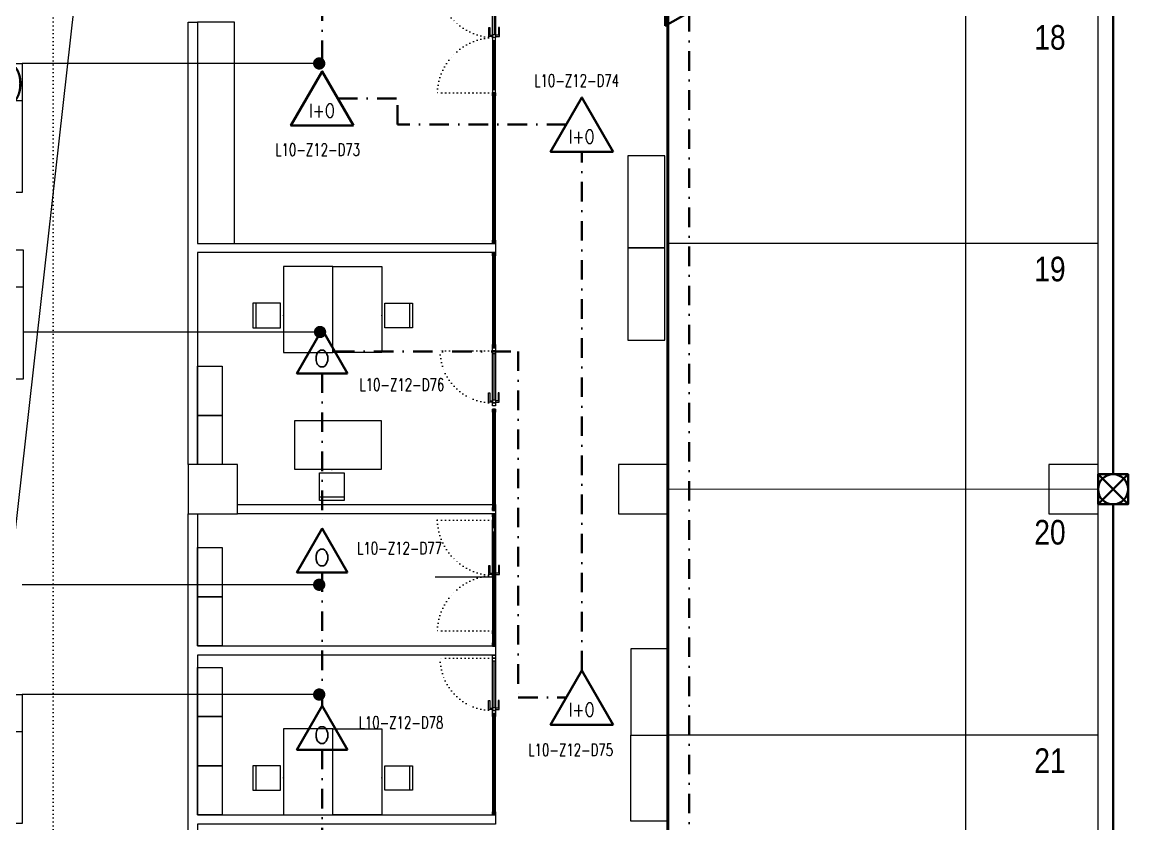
# Model space of a CAD drawing. Header units: metres. Extents: x -19121 to 152404, y -12107 to 29421.
# Drawn here: x 56590 to 58392, y 1095 to 2400 of the extents above; entities that cross this region are included whole.
import ezdxf
from ezdxf.enums import TextEntityAlignment as Align
from ezdxf.xclip import XClip

# ---------------------------------------------------------------- set-up
doc = ezdxf.new("R2010")
doc.units = ezdxf.units.M
doc.header["$LTSCALE"] = 50
doc.header["$MEASUREMENT"] = 0
doc.header["$XCLIPFRAME"] = 0
for name, pattern in [('DASHDOT', [25.4, 12.7, -6.35, 0, -6.35]), ('DOT2', [0.125, 0, -0.125]), ('DOT5', [0.75, 0, -0.75]), ('HIDDEN', [0.375, 0.25, -0.125])]:
    doc.linetypes.add(name, pattern=pattern)
doc.layers.get('0').update_dxf_attribs({"color": 9, "lineweight": 9})
for name, color, linetype, lineweight in [('00', 9, 'Continuous', 9), ('01', 9, 'Continuous', 9), ('05', 9, 'Continuous', 9), ('06B', 9, 'Continuous', 9), ('06D', 9, 'Continuous', 9), ('10', 9, 'Continuous', 9), ('15', 9, 'Continuous', 9), ('20', 9, 'DOT2', 9), ('21', 9, 'Continuous', 9), ('21_mahal200', 9, 'Continuous', 9), ('25', 9, 'Continuous', 9), ('E-DEDEKTÖR NUMARALARI', 20, 'Continuous', 30), ('E-DUVAR TİPİ FLAŞÖR', 7, 'Continuous', 30), ('E-KABLO', 7, 'Continuous', 30), ('E-KARBONMONOKSİT DEDEKTÖRÜ', 7, 'Continuous', 30), ('E-KOMBİNE DEDEKTÖR (ISI+OPTİK DUMAN)', 7, 'Continuous', 30), ('E-OPTİK DUMAN DEDEKTÖRÜ', 7, 'Continuous', 30)]:
    doc.layers.add(name, color=color, linetype=linetype, lineweight=lineweight)
doc.styles.add('Arial', font='arial.ttf', dxfattribs={"height": 2.5})
doc.styles.add('E-YAZI', font='txttw.shx', dxfattribs={"height": 200})
doc.styles.add('MuuM_TEXT-STANDART', font='ARIALN.TTF')
doc.dimstyles.new('MuuM_DIM200', dxfattribs={"dimscale": 20, "dimtxt": 2, "dimasz": 1, "dimexe": 1, "dimexo": 1, "dimgap": 1, "dimtad": 1, "dimdec": 1, "dimrnd": 0.5, "dimdsep": 46, "dimtxsty": 'MuuM_TEXT-STANDART', "dimblk": 'ARCHTICK', "dimcen": 0, "dimdle": 0.15, "dimclrd": 256, "dimclre": 256, "dimclrt": 256, "dimadec": 0, "dimazin": 0, "dimtfac": 5, "dimtdec": 1, "dimtix": 1, "dimtmove": 2, "dimatfit": 3, "dimldrblk": 'DOT', "dimfxl": 3, "dimfxlon": 1, "dimtolj": 1, "dimlwd": -1, "dimlwe": -1, "dimarcsym": 0})

# ---------------------------------------------------------------- blocks, each defined once
blk = doc.blocks.new('100_OPTİK DUMAN DEDEKTÖRÜ 085')
at = {"layer": 'E-OPTİK DUMAN DEDEKTÖRÜ', "color": 4}
blk.add_lwpolyline([(2.059, 0), (0, 3.566), (-2.059, 0)], close=True, dxfattribs=at)
at = {"layer": 'E-OPTİK DUMAN DEDEKTÖRÜ', "color": 3, "style": 'E-YAZI'}
blk.add_text('O', height=1.36, dxfattribs=at).set_placement((-0.022, 1.201), align=Align.MIDDLE)
blk = doc.blocks.new('100_KOMBİNE DEDEKTÖR (ISI+OPTİK DUMAN) 085')
at = {"layer": 'E-KOMBİNE DEDEKTÖR (ISI+OPTİK DUMAN)', "color": 4}
blk.add_lwpolyline([(2.55, 0), (0, 4.416), (-2.55, 0)], close=True, dxfattribs=at)
at = {"layer": 'E-KOMBİNE DEDEKTÖR (ISI+OPTİK DUMAN)', "color": 3, "style": 'E-YAZI', "width": 0.8}
blk.add_text('I+O', height=1.1016, dxfattribs=at).set_placement((-0.018, 1.224), align=Align.MIDDLE)
blk = doc.blocks.new('100_DUVAR TİPİ FLAŞÖR 085')
at = {"layer": 'E-DUVAR TİPİ FLAŞÖR', "color": 4}
blk.add_line((-1.224, 2.448), (1.224, 0), dxfattribs=at)
blk.add_lwpolyline([(-1.224, 0), (-1.224, 2.448), (1.224, 2.448), (1.224, 0)], close=True, dxfattribs=at)
blk.add_lwpolyline([(1.224, 2.448), (-1.224, 0)], dxfattribs=at)
blk.add_circle((0, 1.224), 1.224, dxfattribs=at)
blk = doc.blocks.new('100_KARBONMONOKSİT DEDEKTÖRÜ 085')
at = {"layer": 'E-KARBONMONOKSİT DEDEKTÖRÜ', "color": 4}
blk.add_lwpolyline([(2.264, 0), (0, 3.922), (-2.264, 0)], close=True, dxfattribs=at)
at = {"layer": 'E-KARBONMONOKSİT DEDEKTÖRÜ', "color": 3, "style": 'E-YAZI'}
blk.add_text('Co', height=1.36, dxfattribs=at).set_placement((-0.022, 1.201), align=Align.MIDDLE)
blk = doc.blocks.new('p-kolon_80x80')
blk.add_lwpolyline([(-40, -40), (40, -40), (40, 40), (-40, 40)], close=True)
blk = doc.blocks.new('1.bod.mimari.elk')
at = {"layer": '01'}
for p in [(900, -6990), (1600, -6990), (2300, -6990)]:
    blk.add_blockref('p-kolon_80x80', p, dxfattribs=at)
blk = doc.blocks.new('p-işyeri')
at = {"color": 0, "const_width": 2}
blk.add_lwpolyline([(200, 0), (200, 700), (-200, 700), (-200, 0)], close=True, dxfattribs=at)
blk = doc.blocks.new('p-birim')
blk.add_lwpolyline([(0, 0), (1, 0), (1, 1), (0, 1)], close=True)
blk = doc.blocks.new('_ArchTick')
at = {"color": 0, "linetype": 'ByBlock', "const_width": 0.15}
blk.add_lwpolyline([(-0.5, -0.5), (0.5, 0.5)], dxfattribs=at)
blk = doc.blocks.new('*D452')
at = {"layer": '25', "transparency": 16777216}
for p, q in [((92079.7, 5767), (92003.8, 5767)), ((92023.8, -1056), (92023.8, 5770)), ((92079.7, -1053), (92003.8, -1053))]:
    blk.add_line(p, q, dxfattribs=at)
at = {"layer": '25', "transparency": 16777216, "xscale": 20, "yscale": 20, "zscale": 20}
for p, rotation in [((92023.8, 5767), 90), ((92023.8, -1053), 270)]:
    blk.add_blockref('_ArchTick', p, dxfattribs=dict(at, rotation=rotation))
at = {"layer": '25', "transparency": 16777216, "insert": (91978.3, 2247.9), "char_height": 50, "attachment_point": 5, "rotation": 90, "style": 'MuuM_TEXT-STANDART'}
blk.add_mtext('\\A1;6820', dxfattribs=at)
blk = doc.blocks.new('_Dot')
at = {"color": 0, "linetype": 'ByBlock', "lineweight": -2}
blk.add_line((-0.5, 0), (-1, 0), dxfattribs=at)
at = {"color": 0, "linetype": 'ByBlock', "const_width": 0.5}
blk.add_lwpolyline([(-0.25, 0, 1), (0.25, 0, 1)], format="xyb", close=True, dxfattribs=at)
blk = doc.blocks.new('p-sandalye')
blk.add_line((-45, 20), (-45, -20))
blk.add_lwpolyline([(-5, 20), (-50, 20), (-50, -20), (-5, -20)], close=True)
blk.add_point((0, 0.1))
blk = doc.blocks.new('p-masa_servis')
at = {"linetype": 'DOT5'}
blk.add_lwpolyline([(0, 0), (0, 0)], dxfattribs=at)
blk.add_lwpolyline([(0, 0), (0, -80), (140, -80), (140, 0)], close=True)
for p, rotation in [((60, 0), 270), ((50, -110.1), 2.073722e-10)]:
    blk.add_blockref('p-sandalye', p, dxfattribs=dict(rotation=rotation))
blk = doc.blocks.new('gr-p-birim')
blk.add_lwpolyline([(-0.5, -0.5), (0.5, -0.5), (0.5, 0.5), (-0.5, 0.5)], close=True)
blk = doc.blocks.new('p-al-01')
at = {"layer": '06B'}
for points in [[(27, 4.3), (27, 10.6), (42, 10.6), (42, 8.7), (29.3, 8.7), (29.3, 8.7), (29.3, 4.3), (27, 4.3)], [(27, -0.7), (27, -6.9), (42, -6.9), (42, -5), (29.3, -5), (29.3, -5), (29.3, -0.7), (27, -0.7)]]:
    blk.add_lwpolyline(points, dxfattribs=at)
at = {"layer": '06D'}
for p, q in [((115.7, 4.3), (28.8, 4.3)), ((28.8, -0.7), (115.7, -0.7))]:
    blk.add_line(p, q, dxfattribs=at)
at = {"layer": '10'}
for points in [[(25.7, -0.7), (25.7, 4.3), (20.7, 4.3), (20.7, -0.7)], [(30.7, -0.7), (30.7, 4.3), (25.7, 4.3), (25.7, -0.7)], [(110.7, -0.7), (110.7, 4.3), (105.7, 4.3), (105.7, -0.7)], [(115.7, -0.7), (115.7, 4.3), (110.7, 4.3), (110.7, -0.7)]]:
    blk.add_lwpolyline(points, close=True, dxfattribs=at)
at = {"layer": '15'}
blk.add_lwpolyline([(105.7, 1.8), (30.7, 1.8)], dxfattribs=at)
at = {"layer": '20'}
blk.add_lwpolyline([(110.7, -0.7), (110.7, -85.7)], dxfattribs=at)
blk.add_arc((110.7, -0.7), 85, 180, 270, dxfattribs=at)
blk = doc.blocks.new('prf-10x10')
blk.add_lwpolyline([(-5, -5), (5, -5), (5, 5), (-5, 5)], close=True)
at = {"color": 255}
blk.add_solid([(-5, -5), (5, -5), (-5, 5), (5, 5)], dxfattribs=at)
at = {"layer": '10'}
blk.add_point((0, 0), dxfattribs=at)
blk = doc.blocks.new('*U383')
at = {"layer": '06D'}
blk.add_lwpolyline([(-2.5, 165), (2.5, 165), (2.5, 0), (-2.5, 0)], close=True, dxfattribs=at)
at = {"layer": '15'}
blk.add_lwpolyline([(0, 160), (0, 5)], dxfattribs=at)
at = {"layer": '10', "xscale": 0.5, "yscale": 0.5, "rotation": 90}
for p in [(0, 162.5), (0, 2.5)]:
    blk.add_blockref('prf-10x10', p, dxfattribs=at)
blk = doc.blocks.new('*U464')
at = {"layer": '06D'}
blk.add_lwpolyline([(-2.5, 185), (2.5, 185), (2.5, 0), (-2.5, 0)], close=True, dxfattribs=at)
at = {"layer": '15'}
blk.add_lwpolyline([(0, 180), (0, 5)], dxfattribs=at)
at = {"layer": '10', "xscale": 0.5, "yscale": 0.5, "rotation": 90}
for p in [(0, 182.5), (0, 2.5)]:
    blk.add_blockref('prf-10x10', p, dxfattribs=at)
blk = doc.blocks.new('p-al-01_a')
at = {"layer": '06B'}
for points in [[(-5, -88.6), (-11.2, -88.6), (-11.2, -73.6), (-9.4, -73.6), (-9.4, -86.4), (-9.4, -86.4), (-5, -86.4), (-5, -88.6)], [(0, -88.6), (6.2, -88.6), (6.2, -73.6), (4.4, -73.6), (4.4, -86.4), (4.4, -86.4), (0, -86.4), (0, -88.6)]]:
    blk.add_lwpolyline(points, dxfattribs=at)
at = {"layer": '06D'}
for p, q in [((-5, -86.9), (-5, -5)), ((0, -5), (0, -86.9)), ((-5, -93.1), (-5, -175)), ((0, -175), (0, -93.1))]:
    blk.add_line(p, q, dxfattribs=at)
at = {"layer": '10'}
for points in [[(-5, 0), (0, 0), (0, -5), (-5, -5)], [(-5, -85), (0, -85), (0, -90), (-5, -90)], [(-5, -95), (0, -95), (0, -90), (-5, -90)], [(-5, -180), (0, -180), (0, -175), (-5, -175)]]:
    blk.add_lwpolyline(points, close=True, dxfattribs=at)
at = {"layer": '15'}
for points in [[(-2.5, -5), (-2.5, -85)], [(-2.5, -175), (-2.5, -95)]]:
    blk.add_lwpolyline(points, dxfattribs=at)
at = {"layer": '20'}
for points in [[(-5.3, 0), (-94.9, 0)], [(-5.3, -180), (-94.9, -180)], [(-5, -180), (-94.9, -180)]]:
    blk.add_lwpolyline(points, dxfattribs=at)
for centre, start, end in [((-1.5, 3.4), 182.0745, 267.6937), ((-1.5, -183.4), 92.3063, 177.9255)]:
    blk.add_arc(centre, 93.5, start, end, dxfattribs=at)
blk = doc.blocks.new('*U384')
at = {"layer": '06D'}
blk.add_lwpolyline([(-2.5, 245), (2.5, 245), (2.5, 0), (-2.5, 0)], close=True, dxfattribs=at)
at = {"layer": '15'}
blk.add_lwpolyline([(0, 240), (0, 5)], dxfattribs=at)
at = {"layer": '10', "xscale": 0.5, "yscale": 0.5, "rotation": 90}
for p in [(0, 242.5), (0, 2.5)]:
    blk.add_blockref('prf-10x10', p, dxfattribs=at)
blk = doc.blocks.new('0_roomno2')
blk.add_lwpolyline([(19.375, -10.5), (0, -10.5), (0, 0), (19.375, 0)], close=True)
for points in [[(0, -3), (19.375, -3)], [(8.125, -3), (8.125, -10.5)], [(11.875, -3), (11.875, -10.5)], [(15.625, -3), (15.625, -10.5)], [(0, -6.75), (8.125, -6.75)]]:
    blk.add_lwpolyline(points)
at = {"style": 'MuuM_TEXT-STANDART', "width": 0.6}
blk.add_text('H:', height=1.5, dxfattribs=at).set_placement((0.35, -8.608), align=Align.MIDDLE_LEFT)
at = {"style": 'Arial'}
blk.add_attdef('ODANO', (0, 1.17), '', height=2, dxfattribs=at)
blk.add_attdef('MEKANADI', text='', height=2, dxfattribs=at).set_placement((0.35, -3), align=Align.BOTTOM_LEFT)
at = {"style": 'MuuM_TEXT-STANDART', "width": 0.6}
for tag, p in [('M2', (0.35, -4.875)), ('TEMIZTAVANYUKSEKLIGI', (1.8, -8.608))]:
    blk.add_attdef(tag, text='', height=1.5, dxfattribs=at).set_placement(p, align=Align.MIDDLE_LEFT)
for tag, p in [('YER01', (10, -4.5)), ('TAVAN01', (13.75, -4.5)), ('DUVAR01', (17.5, -4.5)), ('YER02', (10, -6.75)), ('TAVAN02', (13.75, -6.75)), ('DUVAR02', (17.5, -6.75)), ('YER03', (10, -9)), ('TAVAN03', (13.75, -9)), ('DUVAR03', (17.5, -9))]:
    blk.add_attdef(tag, text='', height=1.5, dxfattribs=at).set_placement(p, align=Align.MIDDLE_CENTER)
blk = doc.blocks.new('1.bod.mimari1.elk')
at = {"layer": '00'}
for points in [[(1360, -6590), (1360, -6605), (875, -6605), (875, -6950), (860, -6950), (860, -6230), (875, -6230), (875, -6590)], [(1360, -6590), (1360, -6605), (875, -6605), (875, -6950), (860, -6950), (860, -6230), (875, -6230), (875, -6590)], [(1360, -7015), (1360, -7030), (940, -7030), (940, -7015)], [(1360, -7520), (1360, -7535), (875, -7535), (875, -7750), (860, -7750), (860, -7030), (875, -7030), (875, -7245), (1360, -7245), (1360, -7260), (875, -7260), (875, -7520)], [(1360, -7520), (1360, -7535), (875, -7535), (875, -7750), (860, -7750), (860, -7030), (875, -7030), (875, -7245), (1360, -7245), (1360, -7260), (875, -7260), (875, -7520)]]:
    blk.add_lwpolyline(points, close=True, dxfattribs=at)
at = {"layer": '06D'}
for p, q in [((1360, -7030), (1360, -7245)), ((1360, -7132.93), (1261.7, -7132.93))]:
    blk.add_line(p, q, dxfattribs=at)
blk.add_lwpolyline([(51.02, -4630), (491.81, -7830), (851.02, -4630)], dxfattribs=at)
at = {"layer": '06D', "linetype": 'DOT2'}
blk.add_lwpolyline([(640, -5042.1), (640, -7840, 0.4142136), (840, -8040), (3100, -8040)], format="xyb", dxfattribs=at)
at = {"layer": '06D'}
for points in [[(1355, -6759.81), (1360, -6759.81), (1360, -6605), (1355, -6605)], [(1355, -7052.22), (1360, -7052.22), (1360, -7030), (1355, -7030)], [(1355, -7245.31), (1360, -7245.31), (1360, -7220.43), (1355, -7220.43)]]:
    blk.add_lwpolyline(points, close=True, dxfattribs=at)
at = {"layer": '15'}
for points in [[(1357.5, -6754.81), (1357.5, -6610)], [(1357.5, -7047.22), (1357.5, -7035)], [(1357.5, -7240.31), (1357.5, -7225.43)]]:
    blk.add_lwpolyline(points, dxfattribs=at)
at = {"layer": '20', "ltscale": 2, "const_width": 5}
blk.add_lwpolyline([(860, -7830), (1640, -7830), (1640, -4630), (1640, -4630), (1640, -3830), (1640, -3830), (1640, -2240), (3740, -2240), (3740, -1723.58)], dxfattribs=at)
for p in [(1360, -6165), (1360, -7040.43)]:
    blk.add_blockref('p-al-01_a', p)
at = {"xscale": -1}
for name, p, rotation in [('*U384', (1357.5, -6345), 180), ('*U384', (1357.5, -6345), 180), ('p-al-01', (1355.4, -6875.29), 270), ('*U383', (1357.5, -6859.62), 180), ('*U464', (1357.5, -7060), 180), ('p-al-01', (1355.4, -7375.67), 270), ('p-al-01', (1355.4, -7375.67), 270), ('*U383', (1357.5, -7355), 180)]:
    blk.add_blockref(name, p, dxfattribs=dict(at, rotation=rotation))
at = {"layer": '05', "xscale": 60.00000000000003}
for p, yscale in [((875, -6590), 360), ((875, -6590), 360), ((1575, -6597.5), 150), ((1575, -6747.5), 150), ((1580, -7390), 140)]:
    blk.add_blockref('p-birim', p, dxfattribs=dict(at, yscale=yscale))
at = {"layer": '05'}
ref = blk.add_blockref('p-masa_servis', (1015, -6767.47), dxfattribs=dict(at, rotation=90))
XClip(ref).set_block_clipping_path([(-55.5106706136, -84.5585723777), (163.3295749435, 61.9818189005)])
ref = blk.add_blockref('p-masa_servis', (1175, -6767.47), dxfattribs=dict(at, xscale=-1, rotation=270))
XClip(ref).set_block_clipping_path([(-55.5106706136, -84.5585723777), (163.3295749435, 61.9818189005)])
at = {"layer": '05', "rotation": 180}
for name, p, xscale, yscale in [('gr-p-birim', (895, -6830), -40, 80), ('gr-p-birim', (895, -6910), -40, 80), ('gr-p-birim', (895, -7125), -40, 80), ('gr-p-birim', (895, -7205), -40, 80), ('gr-p-birim', (895, -7320), -40, 80), ('gr-p-birim', (895, -7400), -40, 80), ('p-birim', (1580, -7390.07), -60.00000000000003, 140), ('gr-p-birim', (895, -7480), -40, 80)]:
    blk.add_blockref(name, p, dxfattribs=dict(at, xscale=xscale, yscale=yscale))
at = {"layer": '05'}
ref = blk.add_blockref('p-masa_servis', (1033.58, -6958.2), dxfattribs=dict(at, xscale=-1, rotation=180))
XClip(ref).set_block_clipping_path([(-55.5106706136, -84.5585723777), (163.3295749435, 61.9818189005)])
ref = blk.add_blockref('p-masa_servis', (1015, -7520), dxfattribs=dict(at, rotation=90))
XClip(ref).set_block_clipping_path([(-55.5106706136, -84.5585723777), (163.3295749435, 61.9818189005)])
ref = blk.add_blockref('p-masa_servis', (1175, -7520), dxfattribs=dict(at, xscale=-1, rotation=270))
XClip(ref).set_block_clipping_path([(-55.5106706136, -84.5585723777), (163.3295749435, 61.9818189005)])
at = {"layer": '06D', "color": 89, "linetype": 'HIDDEN', "true_color": 0x2e4d23, "rotation": 90}
for p in [(2340, -6390), (2340, -6790), (2340, -7190), (2340, -7590)]:
    blk.add_blockref('p-işyeri', p, dxfattribs=at)
at = {"layer": '10', "extrusion": (0, 0, -1), "xscale": 0.5, "yscale": 0.5, "zscale": -1, "rotation": 270}
for p in [(-1357.5, -6607.5), (-1357.5, -6757.31), (-1357.5, -7032.5), (-1357.5, -7049.72), (-1357.5, -7222.93), (-1357.5, -7242.81)]:
    blk.add_blockref('prf-10x10', p, dxfattribs=at)
at = {"layer": '21_mahal200'}
ref = blk.add_blockref('0_roomno2', (202.31, -6297.26), dxfattribs=dict(at, xscale=20, yscale=20, zscale=20))
ref.add_attrib('ODANO', 'B1-58', (202.31, -6288.62), dxfattribs={"layer": '0', "height": 40, "style": 'Arial'})
ref.add_attrib('MEKANADI', 'MOTOR O.(VW B.)', dxfattribs={"layer": '0', "height": 40, "style": 'Arial', "width": 0.8}).set_placement((209.31, -6357.26), align=Align.BOTTOM_LEFT)
ref.add_attrib('M2', '##### m2', dxfattribs={"layer": '0', "height": 30, "style": 'MuuM_TEXT-STANDART', "width": 0.6}).set_placement((209.31, -6394.76), align=Align.MIDDLE_LEFT)
ref.add_attrib('TEMIZTAVANYUKSEKLIGI', '2.50 M', dxfattribs={"layer": '0', "height": 30, "style": 'MuuM_TEXT-STANDART', "width": 0.6}).set_placement((238.31, -6469.42), align=Align.MIDDLE_LEFT)
ref.add_attrib('YER01', 'Y02', dxfattribs={"layer": '0', "height": 30, "style": 'MuuM_TEXT-STANDART', "width": 0.6}).set_placement((402.31, -6387.26), align=Align.MIDDLE_CENTER)
ref.add_attrib('TAVAN01', 'T05', dxfattribs={"layer": '0', "height": 30, "style": 'MuuM_TEXT-STANDART', "width": 0.6}).set_placement((477.31, -6387.26), align=Align.MIDDLE_CENTER)
ref.add_attrib('DUVAR01', 'D02', dxfattribs={"layer": '0', "height": 30, "style": 'MuuM_TEXT-STANDART', "width": 0.6}).set_placement((552.31, -6387.26), align=Align.MIDDLE_CENTER)
ref.add_attrib('TAVAN02', 'T09', dxfattribs={"layer": '0', "height": 30, "style": 'MuuM_TEXT-STANDART', "width": 0.6}).set_placement((477.31, -6432.26), align=Align.MIDDLE_CENTER)
ref.add_attrib('DUVAR02', 'D07', dxfattribs={"layer": '0', "height": 30, "style": 'MuuM_TEXT-STANDART', "width": 0.6}).set_placement((552.31, -6432.26), align=Align.MIDDLE_CENTER)
ref = blk.add_blockref('0_roomno2', (203.7, -6600.73), dxfattribs=dict(at, xscale=20, yscale=20, zscale=20))
ref.add_attrib('ODANO', 'B1-56', (203.7, -6592.09), dxfattribs={"layer": '0', "height": 40, "style": 'Arial'})
ref.add_attrib('MEKANADI', 'FORMEN ODASI (VW B.)', dxfattribs={"layer": '0', "height": 40, "style": 'Arial', "width": 0.45}).set_placement((210.7, -6660.73), align=Align.BOTTOM_LEFT)
ref.add_attrib('M2', '19.15 m2', dxfattribs={"layer": '0', "height": 30, "style": 'MuuM_TEXT-STANDART', "width": 0.6}).set_placement((210.7, -6698.23), align=Align.MIDDLE_LEFT)
ref.add_attrib('TEMIZTAVANYUKSEKLIGI', '2.40 M', dxfattribs={"layer": '0', "height": 30, "style": 'MuuM_TEXT-STANDART', "width": 0.6}).set_placement((239.7, -6772.89), align=Align.MIDDLE_LEFT)
ref.add_attrib('YER01', 'Y02', dxfattribs={"layer": '0', "height": 30, "style": 'MuuM_TEXT-STANDART', "width": 0.6}).set_placement((403.7, -6690.73), align=Align.MIDDLE_CENTER)
ref.add_attrib('TAVAN01', 'T05', dxfattribs={"layer": '0', "height": 30, "style": 'MuuM_TEXT-STANDART', "width": 0.6}).set_placement((478.7, -6690.73), align=Align.MIDDLE_CENTER)
ref.add_attrib('DUVAR01', 'D02', dxfattribs={"layer": '0', "height": 30, "style": 'MuuM_TEXT-STANDART', "width": 0.6}).set_placement((553.7, -6690.73), align=Align.MIDDLE_CENTER)
ref.add_attrib('TAVAN02', 'T09', dxfattribs={"layer": '0', "height": 30, "style": 'MuuM_TEXT-STANDART', "width": 0.6}).set_placement((478.7, -6735.73), align=Align.MIDDLE_CENTER)
ref.add_attrib('DUVAR02', 'D07', dxfattribs={"layer": '0', "height": 30, "style": 'MuuM_TEXT-STANDART', "width": 0.6}).set_placement((553.7, -6735.73), align=Align.MIDDLE_CENTER)
ref = blk.add_blockref('0_roomno2', (202.31, -7324.14), dxfattribs=dict(at, xscale=20, yscale=20, zscale=20))
ref.add_attrib('ODANO', 'B1-55', (202.31, -7315.5), dxfattribs={"layer": '0', "height": 40, "style": 'Arial'})
ref.add_attrib('MEKANADI', 'DİZPOZİSYON (VW B.)', dxfattribs={"layer": '0', "height": 40, "style": 'Arial', "width": 0.6}).set_placement((209.31, -7384.14), align=Align.BOTTOM_LEFT)
ref.add_attrib('M2', '##### m2', dxfattribs={"layer": '0', "height": 30, "style": 'MuuM_TEXT-STANDART', "width": 0.6}).set_placement((209.31, -7421.64), align=Align.MIDDLE_LEFT)
ref.add_attrib('TEMIZTAVANYUKSEKLIGI', '2.40 M', dxfattribs={"layer": '0', "height": 30, "style": 'MuuM_TEXT-STANDART', "width": 0.6}).set_placement((238.31, -7496.3), align=Align.MIDDLE_LEFT)
ref.add_attrib('YER01', 'Y02', dxfattribs={"layer": '0', "height": 30, "style": 'MuuM_TEXT-STANDART', "width": 0.6}).set_placement((402.31, -7414.14), align=Align.MIDDLE_CENTER)
ref.add_attrib('TAVAN01', 'T05', dxfattribs={"layer": '0', "height": 30, "style": 'MuuM_TEXT-STANDART', "width": 0.6}).set_placement((477.31, -7414.14), align=Align.MIDDLE_CENTER)
ref.add_attrib('DUVAR01', 'D02', dxfattribs={"layer": '0', "height": 30, "style": 'MuuM_TEXT-STANDART', "width": 0.6}).set_placement((552.31, -7414.14), align=Align.MIDDLE_CENTER)
ref.add_attrib('TAVAN02', 'T09', dxfattribs={"layer": '0', "height": 30, "style": 'MuuM_TEXT-STANDART', "width": 0.6}).set_placement((477.31, -7459.14), align=Align.MIDDLE_CENTER)
ref.add_attrib('DUVAR02', 'D07', dxfattribs={"layer": '0', "height": 30, "style": 'MuuM_TEXT-STANDART', "width": 0.6}).set_placement((552.31, -7459.14), align=Align.MIDDLE_CENTER)
at = {"layer": '21', "style": 'MuuM_TEXT-STANDART'}
for s, p in [('18', (2287.18, -6286.79)), ('19', (2287.18, -6663.71)), ('20', (2287.18, -7092.05)), ('21', (2287.18, -7463.71))]:
    blk.add_text(s, height=40, dxfattribs=at).set_placement(p, align=Align.BOTTOM_RIGHT)
at = {"layer": '25'}
dim = blk.add_linear_dim(base=(2124.7, -995), p1=(2200.58, -7815), p2=(2200.58, -995), angle=90, dimstyle='MuuM_DIM200', override={"dimtxt": 2.5}, dxfattribs=at)
dim.commit()
dim.dimension.update_dxf_attribs({"geometry": '*D452', "text_midpoint": (2079.17, -4514.08), "dimtype": 128, "insert": (-89899.09, -6762)})
at = {"layer": '21_mahal200'}
for points in [[(1072.99, -6297.26), (589.81, -6297.26)], [(1074.38, -6734.21), (591.2, -6734.21)], [(1072.99, -7145.51), (589.81, -7145.51)], [(1072.99, -7324.14), (589.81, -7324.14)]]:
    blk.add_leader(points, dimstyle='MuuM_DIM200', override={"dimasz": 1, "dimfxl": 10}, dxfattribs=at)

msp = doc.modelspace()

# ---------------------------------------------------------------- linework, layer by layer
at = {"layer": 'E-KABLO', "color": 5, "linetype": 'Continuous', "ltscale": 0.05}
for p, q in [((58364.4, 3213.41), (58364.4, 1700)), ((58364.4, 1664.35), (58364.4, 1739.95)), ((58364.4, 1615.39), (58364.4, 775.47))]:
    msp.add_line(p, q, dxfattribs=at)
at = {"layer": 'E-KABLO', "color": 6, "linetype": 'DASHDOT', "ltscale": 0.05}
for p, q in [((57077.93, 2560.94), (57077.93, 2325.68)), ((57103.43, 2275.81), (57200.62, 2275.81)), ((57200.62, 2233.39), (57200.62, 2275.81)), ((57474.85, 2233.39), (57200.62, 2233.39)), ((57500.35, 1345.05), (57500.35, 2189.22)), ((57098.52, 1864.09), (57396.65, 1864.09)), ((57396.65, 1864.09), (57396.65, 1300.89)), ((57077.93, 1828.44), (57077.93, 1576)), ((57077.93, 1504.69), (57077.93, 1287.25)), ((57396.65, 1300.89), (57474.85, 1300.89)), ((57077.93, 1215.94), (57077.93, 1028.5))]:
    msp.add_line(p, q, dxfattribs=at)
at = {"layer": 'E-KABLO', "color": 3, "linetype": 'DASHDOT', "ltscale": 0.05}
msp.add_line((57674.91, 2416.37), (57674.91, 919.17), dxfattribs=at)

# ---------------------------------------------------------------- block references
at = {"layer": '06D'}
for name in ['1.bod.mimari.elk', '1.bod.mimari1.elk']:
    msp.add_blockref(name, (56000, 8630), dxfattribs=at)
at = {"layer": 'E-DUVAR TİPİ FLAŞÖR', "xscale": 20, "yscale": 20, "zscale": 20}
msp.add_blockref('100_DUVAR TİPİ FLAŞÖR 085', (58364.4, 1615.39), dxfattribs=at)
at = {"layer": 'E-KARBONMONOKSİT DEDEKTÖRÜ', "color": 4, "xscale": 20, "yscale": 20, "zscale": 20, "rotation": 270}
msp.add_blockref('100_KARBONMONOKSİT DEDEKTÖRÜ 085', (57635.69, 2439.02), dxfattribs=at)
at = {"layer": 'E-KOMBİNE DEDEKTÖR (ISI+OPTİK DUMAN)', "xscale": 20, "yscale": 20, "zscale": 20}
for p in [(57077.93, 2231.64), (57500.35, 2189.22), (57500.35, 1256.72)]:
    msp.add_blockref('100_KOMBİNE DEDEKTÖR (ISI+OPTİK DUMAN) 085', p, dxfattribs=at)
at = {"layer": 'E-OPTİK DUMAN DEDEKTÖRÜ', "xscale": 20, "yscale": 20, "zscale": 20}
for p in [(57077.93, 1828.44), (57077.93, 1504.69), (57077.93, 1215.94)]:
    msp.add_blockref('100_OPTİK DUMAN DEDEKTÖRÜ 085', p, dxfattribs=at)

# ---------------------------------------------------------------- texts
at = {"layer": 'E-DEDEKTÖR NUMARALARI', "style": 'E-YAZI', "width": 0.7}
for s, p in [('L10-Z12-D74', (57422.74, 2295)), ('L10-Z12-D73', (57001.46, 2182.42)), ('L10-Z12-D76', (57138.46, 1800.22)), ('L10-Z12-D77', (57134.71, 1534.06)), ('L10-Z12-D78', (57137.04, 1250.39)), ('L10-Z12-D75', (57413.12, 1205.88))]:
    msp.add_text(s, height=20, dxfattribs=at).set_placement(p)

doc.saveas('drawing.dxf')
